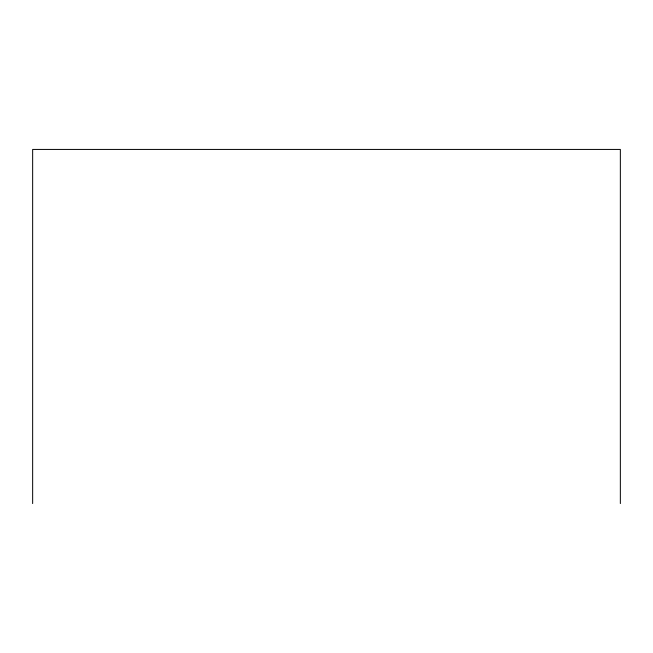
<?xml version="1.0" encoding="UTF-8"?>
<svg xmlns="http://www.w3.org/2000/svg" width="653" height="653" viewBox="0 0 653 653"><rect width="100%" height="100%" fill="white"/><g stroke="black" fill="none" stroke-linecap="round" stroke-linejoin="round"><path stroke-width="0.98" d="M620.35 503.569L620.35 149.431L32.65 149.431L32.65 503.569"/></g></svg>
